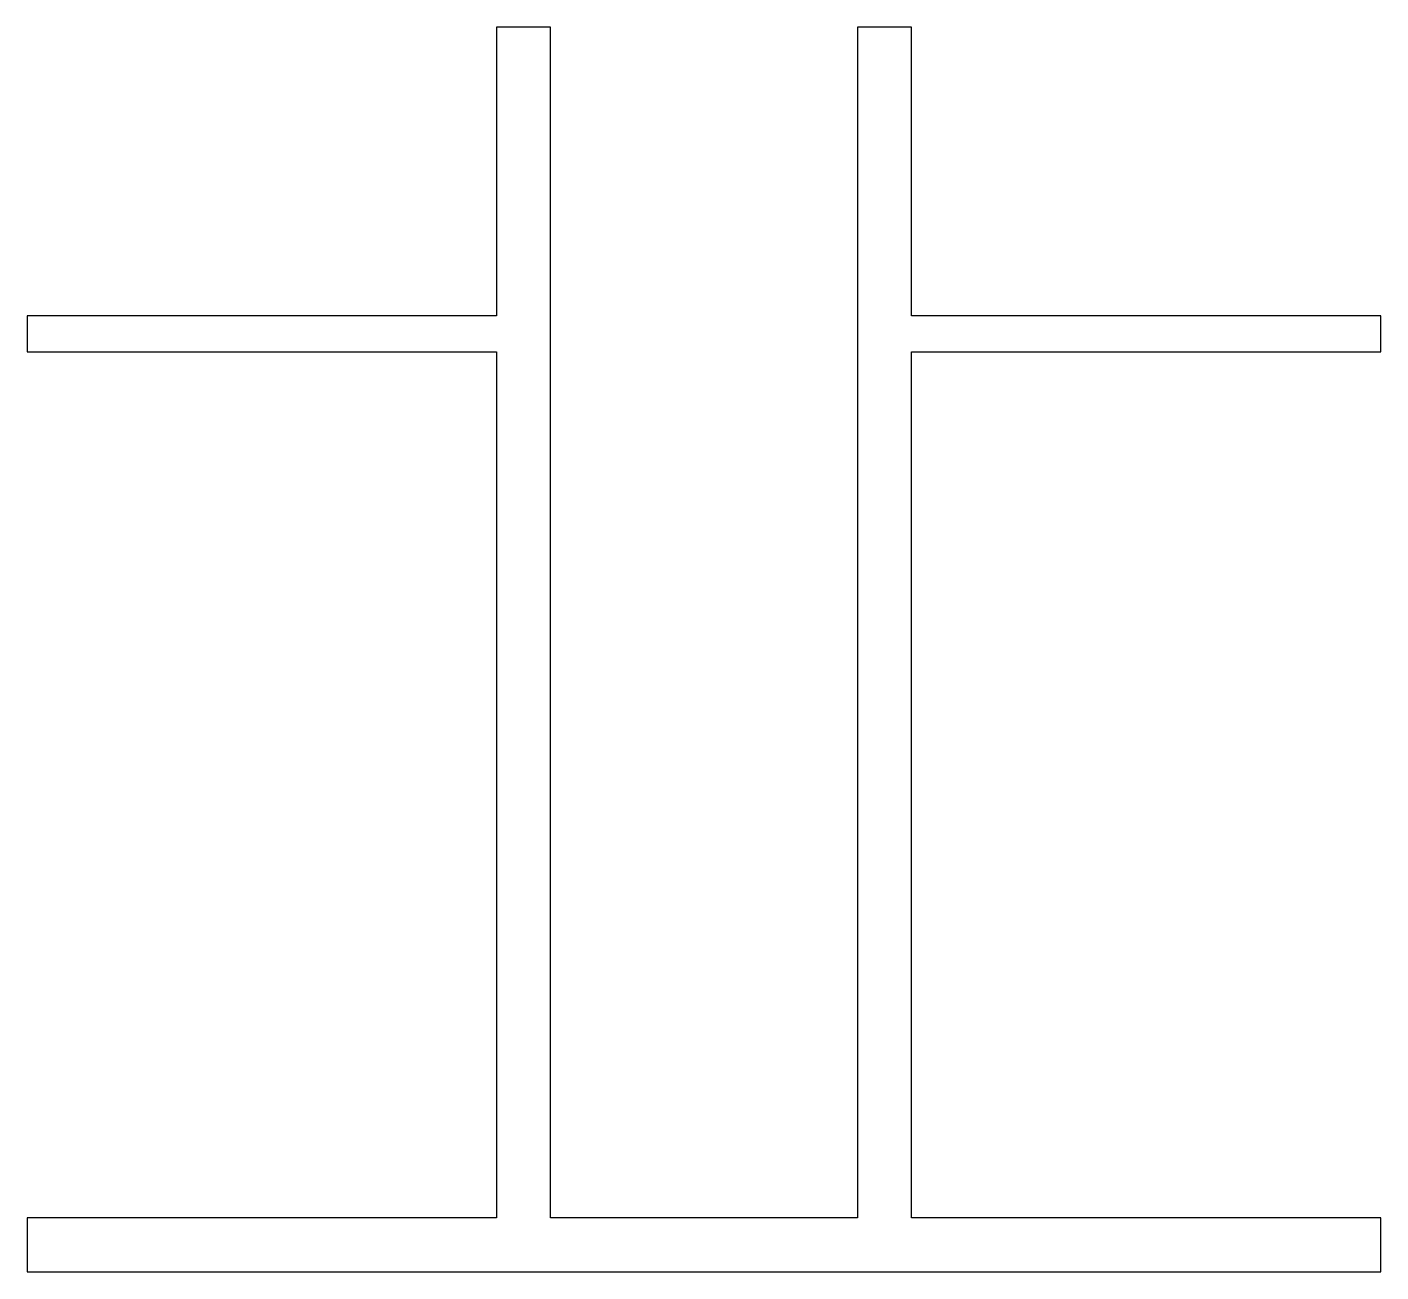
# Model space of a CAD drawing. Extents: x -36 to 39, y 6.3 to 75.3.
import ezdxf

# ---------------------------------------------------------------- set-up
doc = ezdxf.new("R2010")
doc.units = 0
doc.layers.get('0').update_dxf_attribs({"linetype": 'CONTINUOUS'})

msp = doc.modelspace()

# ---------------------------------------------------------------- linework, layer by layer
for p, q in [((-6.952, 75.314), (-9.952, 75.314)), ((-9.952, 75.314), (-9.952, 59.314)), ((-6.952, 9.314), (-6.952, 75.314)), ((13.048, 75.314), (10.048, 75.314)), ((10.048, 75.314), (10.048, 9.314)), ((13.048, 59.314), (13.048, 75.314)), ((-9.952, 59.314), (-35.952, 59.314)), ((-35.952, 59.314), (-35.952, 57.314)), ((39.048, 59.314), (13.048, 59.314)), ((39.048, 57.314), (39.048, 59.314)), ((-35.952, 57.314), (-9.952, 57.314)), ((-9.952, 57.314), (-9.952, 9.314)), ((13.048, 9.314), (13.048, 57.314)), ((13.048, 57.314), (39.048, 57.314)), ((-9.952, 9.314), (-35.952, 9.314)), ((-35.952, 9.314), (-35.952, 6.314)), ((10.048, 9.314), (-6.952, 9.314)), ((39.048, 9.314), (13.048, 9.314)), ((39.048, 6.314), (39.048, 9.314)), ((-35.952, 6.314), (39.048, 6.314))]:
    msp.add_line(p, q)

doc.saveas('drawing.dxf')
